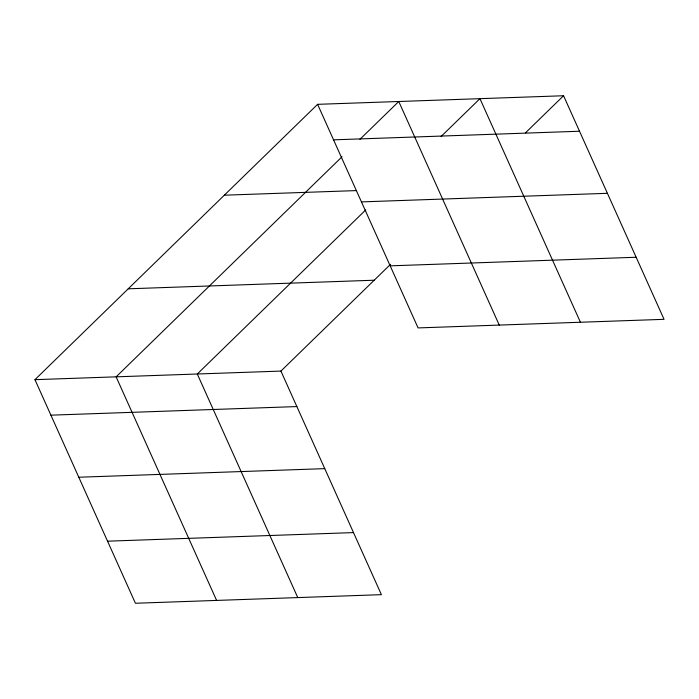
<?xml version="1.0" encoding="UTF-8"?>
<svg xmlns="http://www.w3.org/2000/svg" width="699" height="699" viewBox="0 0 699 699"><rect width="100%" height="100%" fill="white"/><g stroke="black" fill="none" stroke-linecap="round" stroke-linejoin="round"><path stroke-width="1.05" d="M34.95 379.671L280.919 371.082L381.401 594.666L135.431 603.254L34.95 379.671L317.599 104.334L563.569 95.746L664.05 319.329L418.081 327.918L317.599 104.334M342.029 156.777L116.121 376.84L216.603 600.415M359.906 139.363L398.771 101.504L499.252 325.087M365.743 209.91L197.293 374L297.765 597.584M441.078 136.523L479.942 98.664L580.423 322.248M280.919 371.082L390.47 264.371M525.482 132.845L563.569 95.746M333.554 139.835L579.523 131.237M224.327 195.196L356.359 190.591M361.444 201.897L607.414 193.308M390.191 265.847L636.151 257.258M128.223 288.809L374.192 280.22M50.905 415.171L296.865 406.573M78.795 477.234L324.764 468.645M107.532 541.183L353.502 532.594"/></g></svg>
